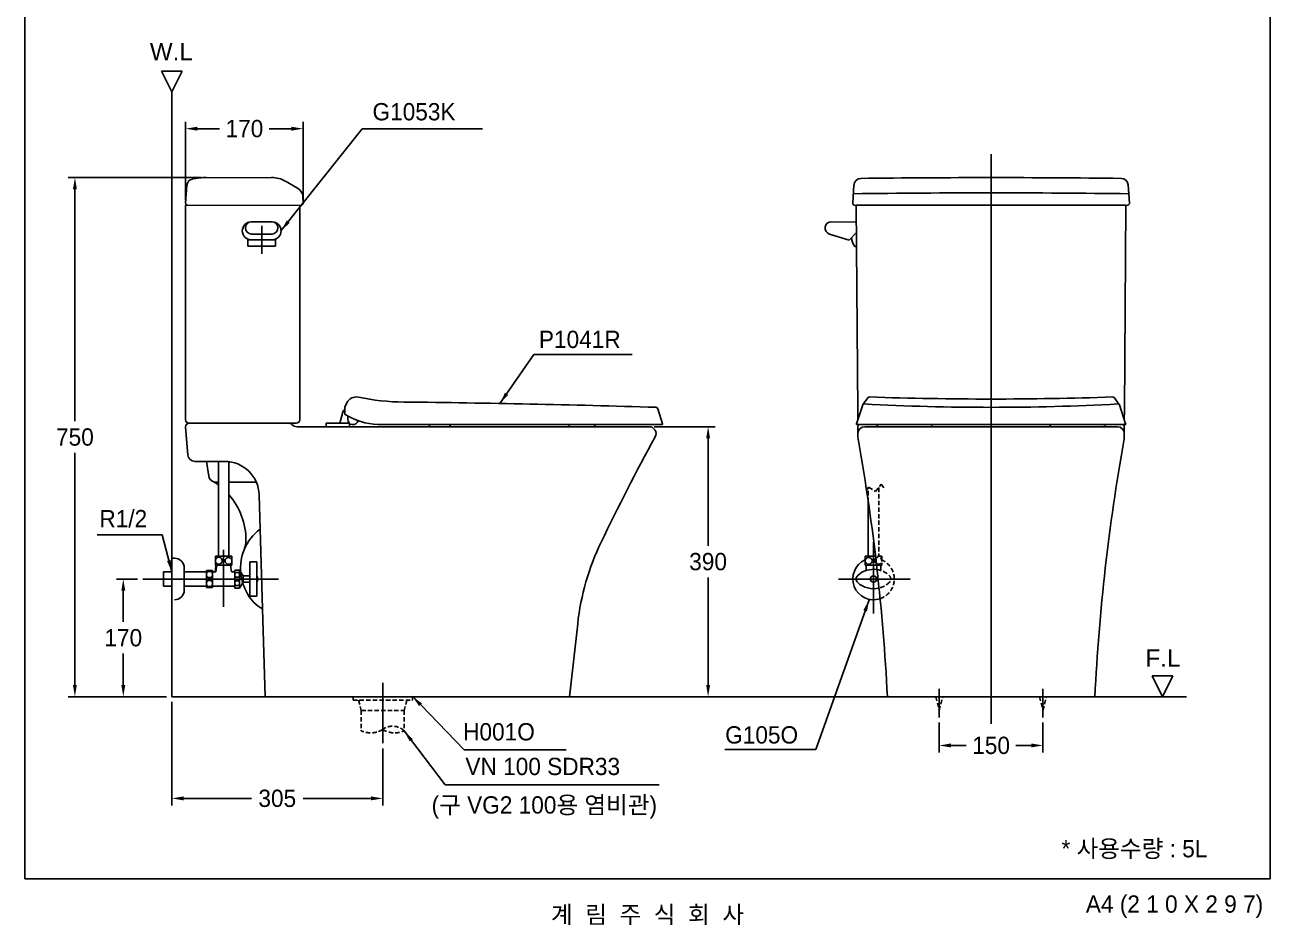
# Model space of a CAD drawing. Header units: millimetres. Extents: x 0 to 1800, y -67 to 2530.
# Drawn here: x 0 to 1800, y -67 to 1234 of the extents above; entities that cross this region are included whole.
import ezdxf
from ezdxf.enums import TextEntityAlignment as Align
from ezdxf.lldxf.tags import DXFTag

# ---------------------------------------------------------------- set-up
doc = ezdxf.new("R2010")
doc.units = ezdxf.units.MM
doc.linetypes.add('DASHED2', pattern=[9.525, 6.35, -3.175])
doc.layers.add('61', color=7, linetype='Continuous', true_color=0xffffff)
for name, color, linetype in [('TEXT', 7, 'Continuous'), ('내부선 및 부속', 4, 'Continuous'), ('도각라인', 255, 'Continuous'), ('외형선', 3, 'Continuous'), ('점선', 6, 'DASHED2'), ('중심선', 1, 'DASHED'), ('치수선', 7, 'Continuous')]:
    doc.layers.add(name, color=color, linetype=linetype)
doc.styles.add('____', font='')
doc.styles.add('타이틀', font='H2GTRM.TTF', dxfattribs={"height": 25})
doc.styles.get('____').set_extended_font_data('굴림')
tags = doc.linetypes.add('DASHDOT', pattern=[70, 31, -13, 13, -13]).pattern_tags.tags
tags[10:11] = [DXFTag(74, 4), DXFTag(75, 0), DXFTag(340, '0'), DXFTag(46, 0.0), DXFTag(50, 0.0), DXFTag(44, 0.0), DXFTag(45, 0.0)]
tags[8:9] = [DXFTag(74, 4), DXFTag(75, 0), DXFTag(340, '0'), DXFTag(46, 0.0), DXFTag(50, 0.0), DXFTag(44, 0.0), DXFTag(45, 0.0)]
tags[6:7] = [DXFTag(74, 4), DXFTag(75, 0), DXFTag(340, '0'), DXFTag(46, 0.0), DXFTag(50, 0.0), DXFTag(44, 0.0), DXFTag(45, 0.0)]
tags[4:5] = [DXFTag(74, 4), DXFTag(75, 0), DXFTag(340, '0'), DXFTag(46, 0.0), DXFTag(50, 0.0), DXFTag(44, 0.0), DXFTag(45, 0.0)]
tags = doc.linetypes.add('DASHED', pattern=[25.72, 12.86, -12.86]).pattern_tags.tags
tags[6:7] = [DXFTag(74, 4), DXFTag(75, 0), DXFTag(340, '0'), DXFTag(46, 0.0), DXFTag(50, 0.0), DXFTag(44, 0.0), DXFTag(45, 0.0)]
tags[4:5] = [DXFTag(74, 4), DXFTag(75, 0), DXFTag(340, '0'), DXFTag(46, 0.0), DXFTag(50, 0.0), DXFTag(44, 0.0), DXFTag(45, 0.0)]
doc.dimstyles.new('MSADIM', dxfattribs={"dimtxt": 33, "dimasz": 17, "dimexe": 10, "dimexo": 7.5, "dimgap": 10, "dimtad": 0, "dimtih": 1, "dimtoh": 1, "dimdec": 0, "dimzin": 1, "dimdsep": 46, "dimtxsty": '____', "dimcen": 11.25, "dimadec": 0, "dimazin": 0, "dimtfac": 1, "dimtdec": 0, "dimtix": 1, "dimtmove": 0, "dimatfit": 3, "dimfxl": 1, "dimtolj": 1, "dimtzin": 1, "dimarcsym": 0})

# ---------------------------------------------------------------- blocks, each defined once
blk = doc.blocks.new('*D2')
at = {"layer": '치수선', "color": 0, "linetype": 'Continuous', "lineweight": -2, "transparency": 16777216}
for p, q in [((909.8, 653.1), (997.6, 653.1)), ((987.6, 636.1), (987.6, 480.9)), ((987.6, 280.1), (987.6, 435.3)), ((794.8, 263.1), (997.6, 263.1))]:
    blk.add_line(p, q, dxfattribs=at)
at = {"layer": '치수선', "color": 0, "linetype": 'Continuous', "transparency": 16777216}
for points in [[(984.8, 636.1), (990.5, 636.1), (987.6, 653.1)], [(984.8, 280.1), (990.5, 280.1), (987.6, 263.1)]]:
    blk.add_solid(points, dxfattribs=at)
at = {"layer": '치수선', "color": 0, "linetype": 'Continuous', "transparency": 16777216, "insert": (987.6, 458.1), "char_height": 25, "attachment_point": 5, "style": '____'}
blk.add_mtext('\\A1;390', dxfattribs=at)
blk = doc.blocks.new('*D3')
at = {"layer": '치수선', "color": 0, "linetype": 'Continuous', "lineweight": -2, "transparency": 16777216}
for p, q in [((162.8, 433.1), (132.2, 433.1)), ((142.2, 416.1), (142.2, 371)), ((142.2, 280.1), (142.2, 325.3)), ((204.8, 263.1), (132.2, 263.1))]:
    blk.add_line(p, q, dxfattribs=at)
at = {"layer": '치수선', "color": 0, "linetype": 'Continuous', "transparency": 16777216}
for points in [[(139.4, 416.1), (145.1, 416.1), (142.2, 433.1)], [(139.4, 280.1), (145.1, 280.1), (142.2, 263.1)]]:
    blk.add_solid(points, dxfattribs=at)
at = {"layer": '치수선', "color": 0, "linetype": 'Continuous', "transparency": 16777216, "insert": (142.2, 348.1), "char_height": 25, "attachment_point": 5, "style": '____'}
blk.add_mtext('\\A1;170', dxfattribs=at)
blk = doc.blocks.new('*D4')
at = {"layer": '치수선', "color": 0, "linetype": 'Continuous', "lineweight": -2, "transparency": 16777216}
for p, q in [((212.3, 255.6), (212.3, 106.1)), ((517.3, 188.4), (517.3, 106.1)), ((229.3, 116.1), (327.5, 116.1)), ((500.3, 116.1), (402.1, 116.1))]:
    blk.add_line(p, q, dxfattribs=at)
at = {"layer": '치수선', "color": 0, "linetype": 'Continuous', "transparency": 16777216}
for points in [[(229.3, 119), (229.3, 113.3), (212.3, 116.1)], [(500.3, 119), (500.3, 113.3), (517.3, 116.1)]]:
    blk.add_solid(points, dxfattribs=at)
at = {"layer": '치수선', "color": 0, "linetype": 'Continuous', "transparency": 16777216, "insert": (364.8, 116.1), "char_height": 25, "attachment_point": 5, "style": '____'}
blk.add_mtext('\\A1;305', dxfattribs=at)
blk = doc.blocks.new('*D5')
at = {"layer": '치수선', "color": 0, "linetype": 'Continuous', "lineweight": -2, "transparency": 16777216}
for p, q in [((254.8, 1013.1), (62.3, 1013.1)), ((72.3, 996.1), (72.3, 660.9)), ((72.3, 280.1), (72.3, 615.3)), ((204.8, 263.1), (62.3, 263.1))]:
    blk.add_line(p, q, dxfattribs=at)
at = {"layer": '치수선', "color": 0, "linetype": 'Continuous', "transparency": 16777216}
for points in [[(69.4, 996.1), (75.1, 996.1), (72.3, 1013.1)], [(69.4, 280.1), (75.1, 280.1), (72.3, 263.1)]]:
    blk.add_solid(points, dxfattribs=at)
at = {"layer": '치수선', "color": 0, "linetype": 'Continuous', "transparency": 16777216, "insert": (72.3, 638.1), "char_height": 25, "attachment_point": 5, "style": '____'}
blk.add_mtext('\\A1;750', dxfattribs=at)
blk = doc.blocks.new('*D6')
at = {"layer": '치수선', "color": 0, "linetype": 'Continuous', "lineweight": -2, "transparency": 16777216}
for p, q in [((1321.7, 225.6), (1321.7, 182.6)), ((1471.7, 225.6), (1471.7, 182.6)), ((1338.7, 192.6), (1360.7, 192.6)), ((1454.7, 192.6), (1432.6, 192.6))]:
    blk.add_line(p, q, dxfattribs=at)
at = {"layer": '치수선', "color": 0, "linetype": 'Continuous', "transparency": 16777216}
for points in [[(1338.7, 195.5), (1338.7, 189.8), (1321.7, 192.6)], [(1454.7, 195.5), (1454.7, 189.8), (1471.7, 192.6)]]:
    blk.add_solid(points, dxfattribs=at)
at = {"layer": '치수선', "color": 0, "linetype": 'Continuous', "transparency": 16777216, "insert": (1396.7, 192.6), "char_height": 25, "attachment_point": 5, "style": '____'}
blk.add_mtext('\\A1;150', dxfattribs=at)
blk = doc.blocks.new('*D12')
at = {"layer": '치수선', "color": 0, "linetype": 'Continuous', "lineweight": -2, "transparency": 16777216}
for p, q in [((232.3, 980.5), (232.3, 1093.7)), ((249.3, 1083.7), (281.3, 1083.7)), ((385.3, 1083.7), (353.2, 1083.7)), ((402.3, 980.6), (402.3, 1093.7))]:
    blk.add_line(p, q, dxfattribs=at)
at = {"layer": '치수선', "color": 0, "linetype": 'Continuous', "transparency": 16777216}
for points in [[(249.3, 1086.5), (249.3, 1080.8), (232.3, 1083.7)], [(385.3, 1086.5), (385.3, 1080.8), (402.3, 1083.7)]]:
    blk.add_solid(points, dxfattribs=at)
at = {"layer": '치수선', "color": 0, "linetype": 'Continuous', "transparency": 16777216, "insert": (317.3, 1083.7), "char_height": 25, "attachment_point": 5, "style": '____'}
blk.add_mtext('\\A1;170', dxfattribs=at)

msp = doc.modelspace()

# ---------------------------------------------------------------- linework, layer by layer
msp.add_line((1126.3, 186.8), (1011.8, 186.8))
at = {"layer": '61', "linetype": 'Continuous', "lineweight": 18}
msp.add_point((1396.7, 973.1), dxfattribs=at)
msp.add_point((1396.7, 973.1), dxfattribs=at)
at = {"layer": '내부선 및 부속', "linetype": 'Continuous'}
for p, q in [((357.3, 949.1), (327.3, 949.1)), ((1165.9, 949.1), (1201.9, 948.4)), ((322.3, 924.1), (322.3, 914.1)), ((357.3, 923.1), (327.3, 923.1)), ((356.9, 931.5), (327.6, 931.5)), ((362.3, 924.1), (362.3, 914.1)), ((1163, 931.5), (1191.3, 922.6)), ((1191.3, 922.6), (1202, 933.8)), ((362.3, 914.1), (322.3, 914.1)), ((1199.6, 913.4), (1202.1, 913.4)), ((459.4, 674.3), (455.3, 658.1)), ((469.2, 658.1), (435.3, 658.1)), ((435.3, 658.1), (435.3, 653.1)), ((441.6, 653.1), (435.3, 653.1)), ((441.6, 653.1), (469.3, 653.1)), ((463.8, 653.1), (465.4, 653.1)), ((469.3, 658), (469.3, 653.1)), ((584.2, 656.1), (584.2, 655.6)), ((586.7, 653.1), (612.7, 653.1)), ((615.2, 656.1), (615.2, 655.6)), ((786.2, 656.1), (786.2, 655.6)), ((788.7, 653.1), (821.7, 653.1)), ((824.2, 656.1), (824.2, 655.6)), ((1231.7, 656.1), (1231.7, 655.6)), ((1234.2, 653.1), (1309.2, 653.1)), ((1311.7, 656.1), (1311.7, 655.6)), ((1481.7, 656.1), (1481.7, 655.6)), ((1484.2, 653.1), (1559.2, 653.1)), ((1561.7, 656.1), (1561.7, 655.6)), ((279.8, 465.9), (279.8, 603.1)), ((294.8, 465.9), (294.8, 602.7)), ((1219.2, 544.4), (1219.2, 465.9)), ((216.3, 463.1), (212.3, 463.1)), ((299.3, 465.9), (275.3, 465.9)), ((275.3, 452.9), (275.3, 465.9)), ((299.3, 452.9), (275.3, 452.9)), ((277.3, 452.9), (275.8, 443.4)), ((298.8, 443.4), (297.3, 452.9)), ((299.3, 452.9), (299.3, 465.9)), ((325.3, 458.1), (325.3, 408.1)), ((335.3, 458.1), (325.3, 458.1)), ((335.3, 458.1), (335.3, 408.1)), ((1214.7, 465.9), (1214.7, 452.9)), ((1229.6, 465.9), (1214.7, 465.9)), ((1231.1, 452.9), (1214.7, 452.9)), ((1216.2, 452.9), (1216.2, 445.4)), ((200.3, 422.9), (200.3, 443.4)), ((212.3, 443.4), (200.3, 443.4)), ((230.3, 449.1), (230.3, 417.1)), ((262.3, 443.4), (230.3, 443.4)), ((262.3, 445.6), (262.3, 420.6)), ((271.3, 445.6), (262.3, 445.6)), ((271.3, 445.6), (271.3, 420.6)), ((275.8, 443.4), (271.3, 443.4)), ((303.3, 443.4), (298.8, 443.4)), ((310.3, 446.1), (303.3, 446.1)), ((303.3, 446.1), (303.3, 420.1)), ((310.3, 446.1), (310.3, 420.1)), ((310.3, 446.1), (315.3, 437.9)), ((315.3, 437.9), (315.3, 428.4)), ((325.3, 437.9), (315.3, 437.9)), ((212.3, 422.9), (200.3, 422.9)), ((262.3, 422.9), (230.3, 422.9)), ((271.3, 420.6), (262.3, 420.6)), ((303.3, 422.9), (271.3, 422.9)), ((310.3, 420.1), (303.3, 420.1)), ((315.3, 428.4), (310.3, 420.1)), ((325.3, 428.4), (315.3, 428.4)), ((335.3, 408.1), (325.3, 408.1))]:
    msp.add_line(p, q, dxfattribs=at)
at = {"layer": '내부선 및 부속'}
for p, q in [((462.5, 681.5), (465.6, 687.8)), ((1211.2, 684.7), (1202.1, 657.4)), ((1211.5, 685.2), (1218.9, 695.1)), ((1581.9, 685.2), (1574.5, 695.1)), ((1582.2, 684.7), (1591.2, 657.4)), ((462.3, 671.7), (462.3, 680.6)), ((466.8, 663.6), (466.8, 668.5)), ((914.9, 679.1), (921.9, 657.4)), ((382.3, 658.1), (237.3, 658.1)), ((920.9, 656.1), (510.1, 656.1)), ((1203.1, 656.1), (1590.3, 656.1)), ((288.7, 603.1), (262.3, 603.1)), ((279.8, 573.1), (273.5, 573.1)), ((334.5, 573.1), (294.8, 573.1)), ((338.7, 554.6), (343.5, 390))]:
    msp.add_line(p, q, dxfattribs=at)
at = {"layer": '내부선 및 부속', "linetype": 'Continuous', "flags": 128}
for points in [[(216.3, 463.1, -0.414214), (230.3, 449.1)], [(335.3, 437.6, -0.31563), (335.3, 428.6)], [(1203.9, 428, -0.44), (1203.9, 438.3)], [(1203.9, 438.3, -0.22768), (1231.8, 446.7, -0.22768)], [(1234.7, 420.1, -0.250701), (1203.9, 428)]]:
    msp.add_lwpolyline(points, format="xyb", dxfattribs=at)
at = {"layer": '내부선 및 부속', "linetype": 'Continuous'}
for centre, radius in [((280.3, 459.5), 5), ((294.3, 459.3), 5), ((1219.7, 459.3), 5), ((266.8, 439.6), 4.5), ((306.8, 439.1), 3.5), ((1226.7, 433.1), 4.5), ((266.8, 426.6), 4.5), ((306.8, 427.1), 3.5)]:
    msp.add_circle(centre, radius, dxfattribs=at)
at = {"layer": '내부선 및 부속'}
for centre, radius, start, end in [((1396.7, -13987), 14978, 89.23852, 90.76148), ((479, 681.1), 15, 77.9144, 153.4349), ((548.1, 1003.8), 315, 257.9144, 269.9304), ((312.6, -19268.8), 19959, 88.27855, 89.32486), ((1213.1, 684), 2, 86.9292, 161.5651), ((1396.7, 4106.1), 3425, 266.9292, 273.0708), ((1220.8, 693.6), 2.5, 88.0717, 141.3402), ((1396.7, 5916.1), 5223, 268.0717, 271.9283), ((1572.5, 693.6), 2.5, 38.6598, 91.9283), ((1580.3, 684), 2, 18.4349, 93.0708), ((464.3, 680.6), 2, 153.4349, 180), ((463.3, 671.7), 1, 180, 238.3924), ((515.2, 756), 100, 238.3924, 267.0902), ((912.1, 678.2), 3, 17.7447, 88.2785), ((474.3, 663.6), 7.5, 180.1051, 345.9993), ((920.9, 657.1), 1, 270, 17.7447), ((1203.1, 657.1), 1, 161.5651, 270), ((1590.3, 657.1), 1, 270, 18.4349), ((288.7, 553.1), 50, 1.6847, 90), ((381.7, 448.8), 70, 126.3691, 157.5996), ((350.5, 443.5), 75, 172.7917, 180.0681)]:
    msp.add_arc(centre, radius, start, end, dxfattribs=at)
at = {"layer": '내부선 및 부속', "linetype": 'Continuous'}
for centre, radius, start, end in [((327.3, 936.1), 13, 90, 270), ((327.6, 940.3), 8.82, 90, 270), ((356.9, 940.3), 8.82, 270, 90), ((357.3, 936.1), 13, 270, 90), ((1165.7, 940.1), 9, 88.83, 252.4927), ((1219.9, 928), 25, 183.5491, 215.6999), ((464.3, 673.1), 5, 113.5697, 165.8872), ((586.7, 655.6), 2.5, 180, 270), ((612.7, 655.6), 2.5, 270, 0), ((788.7, 655.6), 2.5, 180, 270), ((821.7, 655.6), 2.5, 270, 0), ((1234.2, 655.6), 2.5, 180, 270), ((1309.2, 655.6), 2.5, 270, 0), ((1484.2, 655.6), 2.5, 180, 270), ((1559.2, 655.6), 2.5, 270, 0), ((1226.7, 433.1), 30, 113.5781, 288.6057), ((1233.6, 459.5), 5, 137.6045, 235.7146), ((216.3, 417.1), 14, 270, 360)]:
    msp.add_arc(centre, radius, start, end, dxfattribs=at)
at = {"layer": '도각라인', "color": 7}
for p, q in [((0, 0), (0, 2530)), ((1800, 2530), (1800, 0)), ((0, 0), (1800, 0))]:
    msp.add_line(p, q, dxfattribs=at)
at = {"layer": '외형선', "linetype": 'Continuous'}
for p, q in [((227.3, 1167), (197.3, 1167)), ((197.3, 1167), (212.3, 1137)), ((212.3, 1137), (227.3, 1167)), ((212.3, 1137), (212.3, 263.1)), ((1659.4, 293.1), (1629.4, 293.1)), ((1629.4, 293.1), (1644.4, 263.1)), ((1644.4, 263.1), (1659.4, 293.1)), ((212.3, 263.1), (1679.2, 263.1))]:
    msp.add_line(p, q, dxfattribs=at)
at = {"layer": '외형선', "linetype": 'Continuous', "lineweight": 18}
for p, q in [((262.3, 1013.1), (356.6, 1013.1)), ((232.3, 973.1), (399.7, 973.1)), ((1199.7, 973.1), (1593.7, 973.1))]:
    msp.add_line(p, q, dxfattribs=at)
at = {"layer": '외형선'}
for p, q in [((232.3, 976.3), (234.1, 1001.9)), ((376.5, 1007.8), (394.2, 997.7)), ((1196.7, 976.3), (1198.5, 1002.5)), ((1596.7, 976.3), (1594.8, 1002.5)), ((232.3, 663.1), (232.3, 973.1)), ((397.3, 663.1), (397.3, 973.1)), ((402.3, 976.3), (401.7, 985.8)), ((1201.7, 973.1), (1591.7, 973.1)), ((1201.7, 973.1), (1204, 676.1)), ((1201.7, 973.1), (1591.7, 973.1)), ((1591.7, 973.1), (1589.3, 676.1)), ((232.3, 663.1), (232.3, 700.2)), ((1204, 676.1), (1204.1, 663.5)), ((1589.3, 676.1), (1589.2, 663.5)), ((235.5, 612.3), (232.3, 652.7)), ((247, 658.1), (237.3, 658.1)), ((392.3, 658.1), (382.3, 658.1)), ((902.3, 653.1), (393.5, 653.1)), ((1204.2, 653.1), (1204.2, 640.6)), ((1214.2, 653.1), (1579.2, 653.1)), ((1589.2, 653.1), (1589.2, 640.6)), ((262.3, 603.1), (245.5, 603.1)), ((265.9, 581.5), (262.3, 603.1)), ((343.5, 390), (347.3, 263.1)), ((799.1, 368.5), (787.3, 263.1)), ((787.3, 263.1), (347.3, 263.1)), ((1246.7, 263.1), (1546.7, 263.1))]:
    msp.add_line(p, q, dxfattribs=at)
for centre, radius, start, end in [((244.1, 1001.2), 10, 101.6812, 175.9928), ((262.3, 913.1), 100, 90, 101.6812), ((356.6, 973.1), 40, 60.2551, 90), ((1208.5, 1001.8), 10, 90.7193, 176.4237), ((1396.7, -13987), 15000, 89.28069, 90.71931), ((1584.9, 1001.8), 10, 3.5763, 89.2807), ((386.8, 984.7), 15, 4.1066, 60.2551), ((235.3, 976.1), 3, 175.9928, 270), ((399.3, 976.1), 3, 270, 3.2096), ((1199.7, 976.1), 3, 176.0026, 270), ((1593.7, 976.1), 3, 270, 3.9974), ((237.3, 663.1), 5, 180, 270), ((237.3, 653.1), 5, 90, 184.5486), ((382.3, 653.1), 5, 41.8103, 90), ((393.5, 663.1), 10, 221.8103, 270), ((392.3, 663.1), 5, 270, 0), ((902.3, 643.1), 10, 331.3287, 90), ((1209.2, 653.1), 5, 143.1301, 180), ((1214.2, 643.1), 10, 90, 180), ((1579.2, 643.1), 10, 0, 90), ((1584.2, 653.1), 5, 0, 36.8699), ((3832.7, -959.4), 3330, 151.3287, 154.2668), ((1249.2, 640.6), 45, 180, 190.0739), ((-1694.7, 117.6), 2945, 2.832, 10.0739), ((4488.1, 117.6), 2945, 169.9261, 177.168), ((1544.2, 640.6), 45, 349.9261, 0), ((245.5, 613.1), 10, 184.5486, 270), ((275.7, 583.1), 10, 189.4623, 246.9027), ((262, 550.9), 25, 55.5496, 66.9027), ((219.6, 489.1), 100, 52.9968, 55.5496), ((219.6, 489.1), 100, 359.7511, 41.2482), ((284.6, 488.8), 35, 337.5996, 359.7511), ((1161.8, 328), 365, 154.2668, 173.6224), ((381.7, 448.8), 70, 157.5996, 191.8635), ((391.4, 450.8), 80, 191.8635, 210.1591), ((369.8, 438.3), 55, 210.1591, 241.4429)]:
    msp.add_arc(centre, radius, start, end, dxfattribs=at)
at = {"layer": '점선'}
for p, q in [((1219.7, 565.8), (1216.8, 561.3)), ((1219.2, 544.4), (1219.2, 565)), ((1219.7, 565.8), (1229.7, 559.3)), ((1229.7, 559.3), (1237.9, 570)), ((1234.2, 565.1), (1234.2, 465.9)), ((1237.9, 570), (1243.3, 562.9)), ((1238.7, 465.9), (1229.6, 465.9)), ((1238.7, 452.9), (1231.1, 452.9)), ((1237.2, 452.9), (1237.2, 445.4)), ((1238.7, 465.9), (1238.7, 452.9)), ((474.3, 263.1), (474.3, 258.1)), ((474.3, 258.1), (560.3, 258.1)), ((482.3, 258.1), (486.3, 243.1)), ((552.3, 258.1), (548.3, 243.1)), ((560.3, 263.1), (560.3, 258.1)), ((1316.7, 263.1), (1321.7, 243.1)), ((1321.7, 243.1), (1326.7, 263.1)), ((1466.7, 263.1), (1471.7, 243.1)), ((1471.7, 243.1), (1476.7, 263.1)), ((486.3, 243.1), (548.3, 243.1)), ((486.3, 243.1), (486.3, 213.8)), ((548.3, 243.1), (548.3, 213.8))]:
    msp.add_line(p, q, dxfattribs=at)
at = {"layer": '점선', "flags": 128}
for points in [[(1231.8, 446.7, -0.148096), (1249.4, 438.3)], [(1249.4, 438.3, -0.399115), (1250.1, 428.7, -0.399115)], [(1250.1, 428.6, -0.132962), (1234.7, 420.1)], [(517.3, 215.9, -0.258212), (486.3, 213.8)]]:
    msp.add_lwpolyline(points, format="xyb", dxfattribs=at)
at = {"layer": '점선'}
for centre, radius, start, end in [((1233.6, 459.5), 5, 235.7146, 137.6045), ((1226.7, 433.1), 30, 288.6057, 50.864), ((1226.7, 433.1), 30, 56.5934, 66.4217), ((531.5, 196.1), 24.4, 46.5379, 125.7525), ((534.7, 242.9), 32.1, 237.1903, 295.1018)]:
    msp.add_arc(centre, radius, start, end, dxfattribs=at)
at = {"layer": '중심선', "linetype": 'DASHDOT'}
for p, q in [((1396.7, 1047.1), (1396.7, 223.9)), ((342.3, 943.1), (342.3, 903.1)), ((322.3, 923.1), (362.3, 923.1)), ((1226.7, 486.6), (1226.7, 383.5)), ((287.3, 392.9), (287.3, 475.1)), ((366.7, 433.1), (170.3, 433.1)), ((1175.9, 433.1), (1279.5, 433.1)), ((517.3, 283.1), (517.3, 263.1)), ((517.3, 283.1), (517.3, 263.1)), ((517.3, 283.1), (517.3, 195.9)), ((1321.7, 274.2), (1321.7, 233.1)), ((1471.7, 274.2), (1471.7, 233.1))]:
    msp.add_line(p, q, dxfattribs=at)
at = {"layer": '중심선', "lineweight": 18}
msp.add_line((1396.7, 963.1), (1396.7, 1023), dxfattribs=at)
at = {"layer": '치수선', "linetype": 'Continuous'}
for p, q in [((504.7, 1083.7), (661.3, 1083.7)), ((652.1, 186.1), (782.4, 186.1)), ((624.4, 135.8), (916.8, 135.8))]:
    msp.add_line(p, q, dxfattribs=at)

# ---------------------------------------------------------------- texts
at = {"layer": 'TEXT', "style": '타이틀'}
for s, p in [('P1041R', (802.1, 779.3)), ('* 사용수량 : 5L', (1603.9, 43.5)), ('계  림  주  식  회  사', (900, -51.7))]:
    msp.add_text(s, height=25, dxfattribs=at).set_placement(p, align=Align.MIDDLE_CENTER)
msp.add_text('A4 (2 1 0 X 2 9 7)', height=25, dxfattribs=at).set_placement((1790, -36.5), align=Align.MIDDLE_RIGHT)
at = {"layer": 'TEXT', "char_height": 25, "attachment_point": 1, "line_spacing_factor": 0.963855, "style": '타이틀'}
for s, insert, width in [('\\fArial;W.L', (180.6, 1207.6), 248.993), ('\\A1;G1053K', (502.5, 1120.7), 248.993), ('\\A1;R1/2', (107.7, 532.8), 361.787), ('\\fArial;F.L', (1619.9, 331.4), 248.993), ('\\A1; H001O', (624.4, 224.9), 248.993), ('\\A1; G105O', (1003.2, 220.4), 248.993), ('\\A1;VN 100 SDR33', (636.8, 174.8), 379.657), ('\\A1;(구 VG2 100{\\fGulim|b0|i0|c129|p50;용 염비관)}', (587.9, 119.2), 379.657)]:
    msp.add_mtext(s, dxfattribs=dict(at, insert=insert, width=width))

# ---------------------------------------------------------------- dimensions: what is measured, and where the dimension line sits
at = {"layer": '치수선', "linetype": 'Continuous'}
for base, p1, p2, picture, middle in [((402.3, 1083.7), (232.3, 973), (402.3, 973.1), '*D12', (317.3, 1083.7)), ((1471.7, 192.6), (1321.7, 233.1), (1471.7, 233.1), '*D6', (1396.7, 192.6))]:
    dim = msp.add_linear_dim(base=base, p1=p1, p2=p2, dimstyle='MSADIM', override={"dimtxt": 25}, dxfattribs=at)
    dim.commit()
    dim.dimension.update_dxf_attribs({"geometry": picture, "text_midpoint": middle})
for base, p1, p2, picture, middle in [((72.3, 1013.1), (212.3, 263.1), (262.3, 1013.1), '*D5', (72.3, 638.1)), ((987.6, 653.1), (787.3, 263.1), (902.3, 653.1), '*D2', (987.6, 458.1)), ((142.2, 263.1), (170.3, 433.1), (212.3, 263.1), '*D3', (142.2, 348.1))]:
    dim = msp.add_linear_dim(base=base, p1=p1, p2=p2, angle=90, dimstyle='MSADIM', override={"dimtxt": 25}, dxfattribs=at)
    dim.commit()
    dim.dimension.update_dxf_attribs({"geometry": picture, "text_midpoint": middle})
dim = msp.add_linear_dim(base=(517.3, 116.1), p1=(212.3, 263.1), p2=(517.3, 195.9), dimstyle='MSADIM', override={"dimtxt": 25}, dxfattribs=at)
dim.commit()
dim.dimension.update_dxf_attribs({"geometry": '*D4', "text_midpoint": (364.8, 116.1), "dimtype": 160})

# ---------------------------------------------------------------- leaders
at = {"layer": '치수선', "linetype": 'Continuous', "annotation_type": 0, "has_hookline": 1, "hookline_direction": 0}
for points, override in [([(370.2, 936.1), (487.7, 1083.7), (504.7, 1083.7)], {"dimtxt": 25}), ([(560.1, 263.6), (635.1, 186.1), (652.1, 186.1)], {"dimtxt": 30}), ([(548.2, 213.7), (607.4, 135.8), (624.4, 135.8)], {"dimtxt": 25})]:
    msp.add_leader(points, dimstyle='MSADIM', override=override, dxfattribs=at)
at = {"layer": '치수선', "linetype": 'Continuous'}
for points in [[(686.6, 686.7), (735.9, 757.5), (877.7, 757.5)], [(212.3, 443.4), (198.6, 497), (104.3, 497)]]:
    msp.add_leader(points, dimstyle='MSADIM', override={"dimtxt": 25}, dxfattribs=at)
at = {"layer": '치수선', "linetype": 'Continuous', "annotation_type": 0, "has_hookline": 1, "hookline_direction": 0, "horizontal_direction": (-1, 0, 0)}
msp.add_leader([(1220.4, 403.1), (1143.3, 186.8), (1126.3, 186.8)], dimstyle='MSADIM', override={"dimtxt": 25}, dxfattribs=at)

doc.saveas('drawing.dxf')
